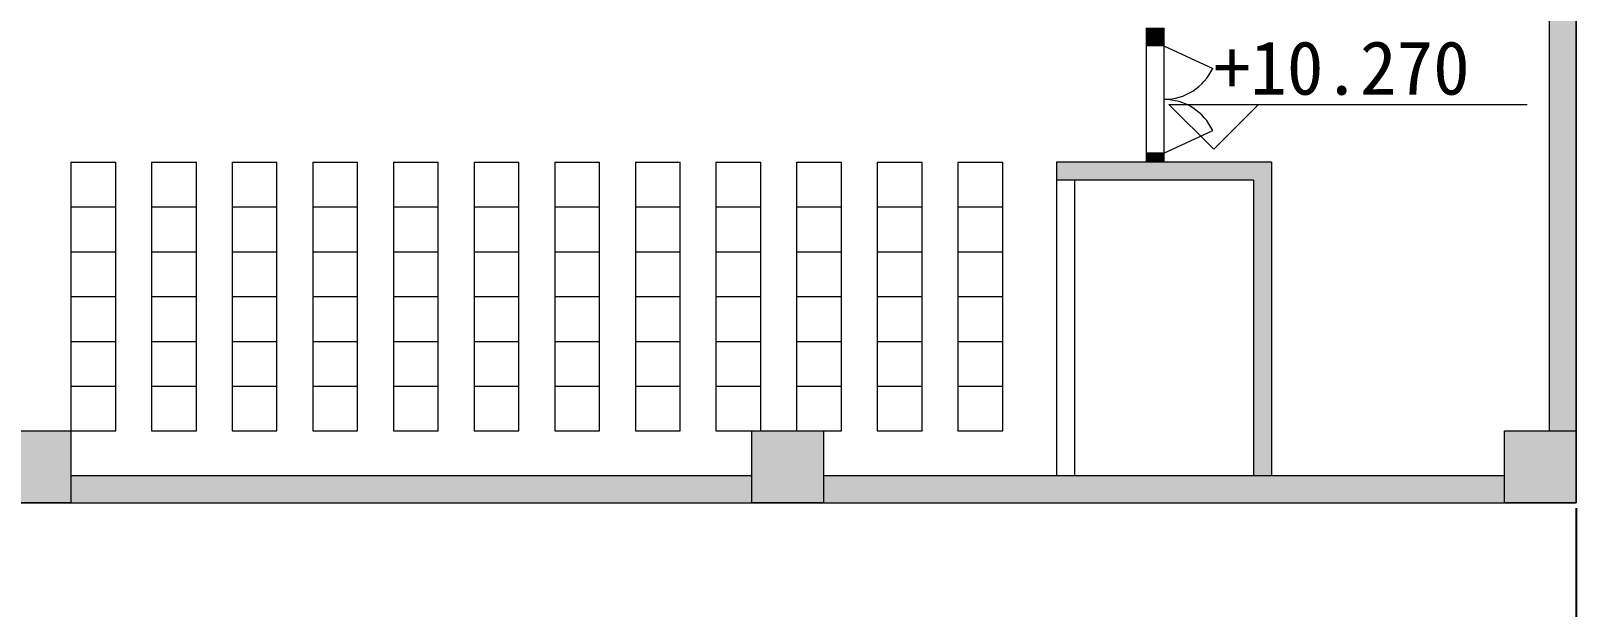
# Model space of a CAD drawing. Header units: metres. Extents: x -302 to 587, y -65 to 94.
# Drawn here: x 266.97 to 284.21, y -8.61 to -2.18 of the extents above; entities that cross this region are included whole.
import ezdxf

# ---------------------------------------------------------------- set-up
doc = ezdxf.new("R2010")
doc.units = ezdxf.units.M
doc.linetypes.add('ACAD_ISO03W100', pattern=[30, 12, -18])
doc.layers.get('0').update_dxf_attribs({"lineweight": 9})
for name, color, linetype, lineweight in [('fanghuo', 1, 'Continuous', 9), ('furniture', 3, 'Continuous', 5), ('glass', 5, 'Continuous', 5), ('hatch', 212, 'ACAD_ISO03W100', 5), ('PUB_TEXT', 7, 'Continuous', 9), ('zhuwang', 2, 'Continuous', 13)]:
    doc.layers.add(name, color=color, linetype=linetype, lineweight=lineweight)
doc.styles.add('mystyle', font='', dxfattribs={"height": 1})
doc.styles.get('mystyle').set_extended_font_data('SimSun')
doc.dimstyles.new('myyyy', dxfattribs={"dimtxt": 1, "dimasz": 0.18, "dimexe": 0.18, "dimexo": 0.0625, "dimgap": 0.09, "dimtad": 0, "dimtoh": 1, "dimdec": 3, "dimrnd": 0.001, "dimzin": 0, "dimdsep": 46, "dimtxsty": 'Standard', "dimcen": 0.09, "dimadec": 0, "dimazin": 0, "dimtfac": 1, "dimtdec": 3, "dimtofl": 0, "dimtmove": 0, "dimatfit": 3, "dimfxl": 1, "dimtolj": 1, "dimtzin": 0, "dimarcsym": 0})

# ---------------------------------------------------------------- blocks, each defined once
blk = doc.blocks.new('*D94')
at = {"layer": 'Defpoints', "color": 0, "ltscale": 3, "transparency": 16777216}
for p in [(216.214, -2.674), (284.214, -7.44), (284.214, -47.631)]:
    blk.add_point(p, dxfattribs=at)
at = {"layer": 'PUB_TEXT', "color": 0, "lineweight": -2, "ltscale": 3, "transparency": 16777216}
for p, q in [((216.214, -2.737), (216.214, -47.811)), ((284.214, -7.503), (284.214, -47.811)), ((216.394, -47.631), (247.874, -47.631)), ((284.034, -47.631), (252.554, -47.631))]:
    blk.add_line(p, q, dxfattribs=at)
at = {"layer": 'PUB_TEXT', "color": 0, "ltscale": 3, "transparency": 16777216}
for points in [[(216.394, -47.601), (216.394, -47.661), (216.214, -47.631)], [(284.034, -47.601), (284.034, -47.661), (284.214, -47.631)]]:
    blk.add_solid(points, dxfattribs=at)
at = {"layer": 'PUB_TEXT', "color": 0, "ltscale": 3, "transparency": 16777216, "insert": (250.214, -47.631), "char_height": 1, "attachment_point": 5}
blk.add_mtext('\\A1;68.000', dxfattribs=at)

msp = doc.modelspace()

# ---------------------------------------------------------------- hatches: boundary and pattern name
at = {"layer": 'hatch', "ltscale": 0.05}
h = msp.add_hatch(color=256, dxfattribs=at)
h.dxf.hatch_style = 1
h.paths.add_polyline_path([(284.2136, 0.9598), (283.9136, 0.9598), (283.9136, -6.6402), (284.2136, -6.6402)])
h = msp.add_hatch(color=256, dxfattribs=at)
h.dxf.hatch_style = 1
h.paths.add_polyline_path([(279.6136, -2.1402), (279.4136, -2.1402), (279.4136, -2.3402), (279.6136, -2.3402)])
h = msp.add_hatch(color=256, dxfattribs=at)
h.dxf.hatch_style = 1
h.paths.add_polyline_path([(279.6136, -3.5402), (279.4136, -3.5402), (279.4136, -3.6402), (279.6136, -3.6402)])
h = msp.add_hatch(color=256, dxfattribs=at)
h.dxf.hatch_style = 1
h.paths.add_polyline_path([(280.8136, -3.6402), (278.4136, -3.6402), (278.4136, -3.8402), (278.6136, -3.8402), (280.6136, -3.8402), (280.6136, -7.1402), (280.8136, -7.1402)])
h = msp.add_hatch(color=256, dxfattribs=at)
h.dxf.hatch_style = 1
h.paths.add_polyline_path([(267.4136, -6.6402), (266.6136, -6.6402), (266.6136, -7.4402), (267.4136, -7.4402)])
h = msp.add_hatch(color=256, dxfattribs=at)
h.dxf.hatch_style = 1
h.paths.add_polyline_path([(275.8136, -6.6402), (275.0136, -6.6402), (275.0136, -7.4402), (275.8136, -7.4402)])
h = msp.add_hatch(color=256, dxfattribs=at)
h.dxf.hatch_style = 1
h.paths.add_polyline_path([(284.2136, -6.6402), (283.4136, -6.6402), (283.4136, -7.4402), (284.2136, -7.4402)])
h = msp.add_hatch(color=256, dxfattribs=at)
h.dxf.hatch_style = 1
h.paths.add_polyline_path([(275.0136, -7.1402), (267.4136, -7.1402), (267.4136, -7.4402), (275.0136, -7.4402)])
h = msp.add_hatch(color=256, dxfattribs=at)
h.dxf.hatch_style = 1
h.paths.add_polyline_path([(283.4136, -7.1402), (277.6136, -7.1402), (277.3136, -7.1402), (275.8136, -7.1402), (275.8136, -7.4402), (277.3136, -7.4402), (277.6136, -7.4402), (283.4136, -7.4402)])

# ---------------------------------------------------------------- linework, layer by layer
for p, q in [((283.9136, 0.9598), (283.9136, -6.6402)), ((284.2136, 0.9598), (284.2136, -6.6402)), ((275.0136, -7.1402), (267.4136, -7.1402)), ((277.3136, -7.1402), (275.8136, -7.1402)), ((277.6136, -7.1402), (277.3136, -7.1402)), ((283.4136, -7.1402), (277.6136, -7.1402)), ((267.4136, -7.4402), (275.0136, -7.4402)), ((275.8136, -7.4402), (277.3136, -7.4402)), ((277.3136, -7.4402), (277.6136, -7.4402)), ((277.6136, -7.4402), (283.4136, -7.4402))]:
    msp.add_line(p, q)
at = {"ltscale": 0.05}
for p, q in [((279.4136, -2.1402), (279.4136, -3.6402)), ((279.6136, -2.1402), (279.6136, -3.6402)), ((279.6136, -2.3402), (279.4136, -2.3402)), ((279.6136, -3.5402), (279.4136, -3.5402)), ((280.8136, -3.6402), (278.4136, -3.6402)), ((278.4136, -3.6402), (278.4136, -7.1402)), ((280.8136, -3.6402), (280.8136, -7.1402)), ((278.6136, -3.8402), (278.4136, -3.8402)), ((280.6136, -3.8402), (278.6136, -3.8402)), ((278.6136, -3.8402), (278.6136, -7.1402)), ((280.6136, -3.8402), (280.6136, -7.1402))]:
    msp.add_line(p, q, dxfattribs=at)
at = {"ltscale": 3}
for p, q in [((279.669, -2.9967), (283.669, -2.9967)), ((280.169, -3.4967), (279.669, -2.9967)), ((280.669, -2.9967), (280.169, -3.4967))]:
    msp.add_line(p, q, dxfattribs=at)
at = {"layer": 'fanghuo', "ltscale": 3}
msp.add_lwpolyline([(266.6136, 68.9598), (266.6136, 42.9598), (258.2136, 42.9598), (258.2136, -7.4402), (284.2136, -7.4402), (284.2136, 68.9598), (266.6136, 68.9598)], dxfattribs=at)
at = {"layer": 'furniture'}
for p, q in [((267.4136, -3.6402), (267.4136, -4.1402)), ((267.4136, -3.6402), (267.9136, -3.6402)), ((267.9136, -4.1402), (267.9136, -3.6402)), ((268.3136, -3.6402), (268.8136, -3.6402)), ((268.3136, -3.6402), (268.3136, -4.1402)), ((268.8136, -4.1402), (268.8136, -3.6402)), ((269.2136, -3.6402), (269.7136, -3.6402)), ((269.2136, -3.6402), (269.2136, -4.1402)), ((269.7136, -4.1402), (269.7136, -3.6402)), ((270.1136, -3.6402), (270.6136, -3.6402)), ((270.1136, -3.6402), (270.1136, -4.1402)), ((270.6136, -4.1402), (270.6136, -3.6402)), ((271.0136, -3.6402), (271.5136, -3.6402)), ((271.0136, -3.6402), (271.0136, -4.1402)), ((271.5136, -4.1402), (271.5136, -3.6402)), ((271.9136, -3.6402), (272.4136, -3.6402)), ((271.9136, -3.6402), (271.9136, -4.1402)), ((272.4136, -4.1402), (272.4136, -3.6402)), ((272.8136, -3.6402), (273.3136, -3.6402)), ((272.8136, -3.6402), (272.8136, -4.1402)), ((273.3136, -4.1402), (273.3136, -3.6402)), ((273.7136, -3.6402), (274.2136, -3.6402)), ((273.7136, -3.6402), (273.7136, -4.1402)), ((274.2136, -4.1402), (274.2136, -3.6402)), ((274.6136, -3.6402), (275.1136, -3.6402)), ((274.6136, -3.6402), (274.6136, -4.1402)), ((275.1136, -4.1402), (275.1136, -3.6402)), ((275.5136, -3.6402), (276.0136, -3.6402)), ((275.5136, -3.6402), (275.5136, -4.1402)), ((276.0136, -4.1402), (276.0136, -3.6402)), ((276.4136, -3.6402), (276.9136, -3.6402)), ((276.4136, -3.6402), (276.4136, -4.1402)), ((276.9136, -4.1402), (276.9136, -3.6402)), ((277.3136, -3.6402), (277.8136, -3.6402)), ((277.3136, -3.6402), (277.3136, -4.1402)), ((277.8136, -4.1402), (277.8136, -3.6402)), ((267.4136, -4.1402), (267.9136, -4.1402)), ((267.4136, -4.1402), (267.4136, -4.6402)), ((267.9136, -4.6402), (267.9136, -4.1402)), ((268.3136, -4.1402), (268.8136, -4.1402)), ((268.3136, -4.1402), (268.3136, -4.6402)), ((268.8136, -4.6402), (268.8136, -4.1402)), ((269.2136, -4.1402), (269.7136, -4.1402)), ((269.2136, -4.1402), (269.2136, -4.6402)), ((269.7136, -4.6402), (269.7136, -4.1402)), ((270.1136, -4.1402), (270.6136, -4.1402)), ((270.1136, -4.1402), (270.1136, -4.6402)), ((270.6136, -4.6402), (270.6136, -4.1402)), ((271.0136, -4.1402), (271.5136, -4.1402)), ((271.0136, -4.1402), (271.0136, -4.6402)), ((271.5136, -4.6402), (271.5136, -4.1402)), ((271.9136, -4.1402), (272.4136, -4.1402)), ((271.9136, -4.1402), (271.9136, -4.6402)), ((272.4136, -4.6402), (272.4136, -4.1402)), ((272.8136, -4.1402), (273.3136, -4.1402)), ((272.8136, -4.1402), (272.8136, -4.6402)), ((273.3136, -4.6402), (273.3136, -4.1402)), ((273.7136, -4.1402), (274.2136, -4.1402)), ((273.7136, -4.1402), (273.7136, -4.6402)), ((274.2136, -4.6402), (274.2136, -4.1402)), ((274.6136, -4.1402), (275.1136, -4.1402)), ((274.6136, -4.1402), (274.6136, -4.6402)), ((275.1136, -4.6402), (275.1136, -4.1402)), ((275.5136, -4.1402), (276.0136, -4.1402)), ((275.5136, -4.1402), (275.5136, -4.6402)), ((276.0136, -4.6402), (276.0136, -4.1402)), ((276.4136, -4.1402), (276.9136, -4.1402)), ((276.4136, -4.1402), (276.4136, -4.6402)), ((276.9136, -4.6402), (276.9136, -4.1402)), ((277.3136, -4.1402), (277.8136, -4.1402)), ((277.3136, -4.1402), (277.3136, -4.6402)), ((277.8136, -4.6402), (277.8136, -4.1402)), ((267.4136, -4.6402), (267.4136, -5.1402)), ((267.4136, -4.6402), (267.9136, -4.6402)), ((267.9136, -5.1402), (267.9136, -4.6402)), ((268.3136, -4.6402), (268.8136, -4.6402)), ((268.3136, -4.6402), (268.3136, -5.1402)), ((268.8136, -5.1402), (268.8136, -4.6402)), ((269.2136, -4.6402), (269.7136, -4.6402)), ((269.2136, -4.6402), (269.2136, -5.1402)), ((269.7136, -5.1402), (269.7136, -4.6402)), ((270.1136, -4.6402), (270.6136, -4.6402)), ((270.1136, -4.6402), (270.1136, -5.1402)), ((270.6136, -5.1402), (270.6136, -4.6402)), ((271.0136, -4.6402), (271.5136, -4.6402)), ((271.0136, -4.6402), (271.0136, -5.1402)), ((271.5136, -5.1402), (271.5136, -4.6402)), ((271.9136, -4.6402), (272.4136, -4.6402)), ((271.9136, -4.6402), (271.9136, -5.1402)), ((272.4136, -5.1402), (272.4136, -4.6402)), ((272.8136, -4.6402), (273.3136, -4.6402)), ((272.8136, -4.6402), (272.8136, -5.1402)), ((273.3136, -5.1402), (273.3136, -4.6402)), ((273.7136, -4.6402), (274.2136, -4.6402)), ((273.7136, -4.6402), (273.7136, -5.1402)), ((274.2136, -5.1402), (274.2136, -4.6402)), ((274.6136, -4.6402), (275.1136, -4.6402)), ((274.6136, -4.6402), (274.6136, -5.1402)), ((275.1136, -5.1402), (275.1136, -4.6402)), ((275.5136, -4.6402), (276.0136, -4.6402)), ((275.5136, -4.6402), (275.5136, -5.1402)), ((276.0136, -5.1402), (276.0136, -4.6402)), ((276.4136, -4.6402), (276.9136, -4.6402)), ((276.4136, -4.6402), (276.4136, -5.1402)), ((276.9136, -5.1402), (276.9136, -4.6402)), ((277.3136, -4.6402), (277.8136, -4.6402)), ((277.3136, -4.6402), (277.3136, -5.1402)), ((277.8136, -5.1402), (277.8136, -4.6402)), ((267.4136, -5.1402), (267.9136, -5.1402)), ((267.4136, -5.1402), (267.4136, -5.6402)), ((267.9136, -5.6402), (267.9136, -5.1402)), ((268.3136, -5.1402), (268.8136, -5.1402)), ((268.3136, -5.1402), (268.3136, -5.6402)), ((268.8136, -5.6402), (268.8136, -5.1402)), ((269.2136, -5.1402), (269.7136, -5.1402)), ((269.2136, -5.1402), (269.2136, -5.6402)), ((269.7136, -5.6402), (269.7136, -5.1402)), ((270.1136, -5.1402), (270.6136, -5.1402)), ((270.1136, -5.1402), (270.1136, -5.6402)), ((270.6136, -5.6402), (270.6136, -5.1402)), ((271.0136, -5.1402), (271.5136, -5.1402)), ((271.0136, -5.1402), (271.0136, -5.6402)), ((271.5136, -5.6402), (271.5136, -5.1402)), ((271.9136, -5.1402), (272.4136, -5.1402)), ((271.9136, -5.1402), (271.9136, -5.6402)), ((272.4136, -5.6402), (272.4136, -5.1402)), ((272.8136, -5.1402), (273.3136, -5.1402)), ((272.8136, -5.1402), (272.8136, -5.6402)), ((273.3136, -5.6402), (273.3136, -5.1402)), ((273.7136, -5.1402), (274.2136, -5.1402)), ((273.7136, -5.1402), (273.7136, -5.6402)), ((274.2136, -5.6402), (274.2136, -5.1402)), ((274.6136, -5.1402), (275.1136, -5.1402)), ((274.6136, -5.1402), (274.6136, -5.6402)), ((275.1136, -5.6402), (275.1136, -5.1402)), ((275.5136, -5.1402), (276.0136, -5.1402)), ((275.5136, -5.1402), (275.5136, -5.6402)), ((276.0136, -5.6402), (276.0136, -5.1402)), ((276.4136, -5.1402), (276.9136, -5.1402)), ((276.4136, -5.1402), (276.4136, -5.6402)), ((276.9136, -5.6402), (276.9136, -5.1402)), ((277.3136, -5.1402), (277.8136, -5.1402)), ((277.3136, -5.1402), (277.3136, -5.6402)), ((277.8136, -5.6402), (277.8136, -5.1402)), ((267.4136, -5.6402), (267.4136, -6.1402)), ((267.4136, -5.6402), (267.9136, -5.6402)), ((267.9136, -6.1402), (267.9136, -5.6402)), ((268.3136, -5.6402), (268.8136, -5.6402)), ((268.3136, -5.6402), (268.3136, -6.1402)), ((268.8136, -6.1402), (268.8136, -5.6402)), ((269.2136, -5.6402), (269.7136, -5.6402)), ((269.2136, -5.6402), (269.2136, -6.1402)), ((269.7136, -6.1402), (269.7136, -5.6402)), ((270.1136, -5.6402), (270.6136, -5.6402)), ((270.1136, -5.6402), (270.1136, -6.1402)), ((270.6136, -6.1402), (270.6136, -5.6402)), ((271.0136, -5.6402), (271.5136, -5.6402)), ((271.0136, -5.6402), (271.0136, -6.1402)), ((271.5136, -6.1402), (271.5136, -5.6402)), ((271.9136, -5.6402), (272.4136, -5.6402)), ((271.9136, -5.6402), (271.9136, -6.1402)), ((272.4136, -6.1402), (272.4136, -5.6402)), ((272.8136, -5.6402), (273.3136, -5.6402)), ((272.8136, -5.6402), (272.8136, -6.1402)), ((273.3136, -6.1402), (273.3136, -5.6402)), ((273.7136, -5.6402), (274.2136, -5.6402)), ((273.7136, -5.6402), (273.7136, -6.1402)), ((274.2136, -6.1402), (274.2136, -5.6402)), ((274.6136, -5.6402), (275.1136, -5.6402)), ((274.6136, -5.6402), (274.6136, -6.1402)), ((275.1136, -6.1402), (275.1136, -5.6402)), ((275.5136, -5.6402), (276.0136, -5.6402)), ((275.5136, -5.6402), (275.5136, -6.1402)), ((276.0136, -6.1402), (276.0136, -5.6402)), ((276.4136, -5.6402), (276.9136, -5.6402)), ((276.4136, -5.6402), (276.4136, -6.1402)), ((276.9136, -6.1402), (276.9136, -5.6402)), ((277.3136, -5.6402), (277.3136, -6.1402)), ((277.3136, -5.6402), (277.8136, -5.6402)), ((277.8136, -6.1402), (277.8136, -5.6402)), ((267.4136, -6.1402), (267.9136, -6.1402)), ((267.4136, -6.1402), (267.4136, -6.6402)), ((267.9136, -6.6402), (267.9136, -6.1402)), ((268.3136, -6.1402), (268.8136, -6.1402)), ((268.3136, -6.1402), (268.3136, -6.6402)), ((268.8136, -6.6402), (268.8136, -6.1402)), ((269.2136, -6.1402), (269.7136, -6.1402)), ((269.2136, -6.1402), (269.2136, -6.6402)), ((269.7136, -6.6402), (269.7136, -6.1402)), ((270.1136, -6.1402), (270.6136, -6.1402)), ((270.1136, -6.1402), (270.1136, -6.6402)), ((270.6136, -6.6402), (270.6136, -6.1402)), ((271.0136, -6.1402), (271.5136, -6.1402)), ((271.0136, -6.1402), (271.0136, -6.6402)), ((271.5136, -6.6402), (271.5136, -6.1402)), ((271.9136, -6.1402), (272.4136, -6.1402)), ((271.9136, -6.1402), (271.9136, -6.6402)), ((272.4136, -6.6402), (272.4136, -6.1402)), ((272.8136, -6.1402), (273.3136, -6.1402)), ((272.8136, -6.1402), (272.8136, -6.6402)), ((273.3136, -6.6402), (273.3136, -6.1402)), ((273.7136, -6.1402), (274.2136, -6.1402)), ((273.7136, -6.1402), (273.7136, -6.6402)), ((274.2136, -6.6402), (274.2136, -6.1402)), ((274.6136, -6.1402), (275.1136, -6.1402)), ((274.6136, -6.1402), (274.6136, -6.6402)), ((275.1136, -6.6402), (275.1136, -6.1402)), ((275.5136, -6.1402), (276.0136, -6.1402)), ((275.5136, -6.1402), (275.5136, -6.6402)), ((276.0136, -6.6402), (276.0136, -6.1402)), ((276.4136, -6.1402), (276.9136, -6.1402)), ((276.4136, -6.1402), (276.4136, -6.6402)), ((276.9136, -6.6402), (276.9136, -6.1402)), ((277.3136, -6.1402), (277.8136, -6.1402)), ((277.3136, -6.1402), (277.3136, -6.6402)), ((277.8136, -6.6402), (277.8136, -6.1402)), ((267.4136, -6.6402), (267.9136, -6.6402)), ((268.3136, -6.6402), (268.8136, -6.6402)), ((269.2136, -6.6402), (269.7136, -6.6402)), ((270.1136, -6.6402), (270.6136, -6.6402)), ((271.0136, -6.6402), (271.5136, -6.6402)), ((271.9136, -6.6402), (272.4136, -6.6402)), ((272.8136, -6.6402), (273.3136, -6.6402)), ((273.7136, -6.6402), (274.2136, -6.6402)), ((274.6136, -6.6402), (275.1136, -6.6402)), ((275.5136, -6.6402), (276.0136, -6.6402)), ((276.4136, -6.6402), (276.9136, -6.6402)), ((277.3136, -6.6402), (277.8136, -6.6402))]:
    msp.add_line(p, q, dxfattribs=at)
at = {"layer": 'glass', "ltscale": 0.05}
for p, q in [((279.6136, -2.3402), (280.1577, -2.5932)), ((279.6136, -3.5402), (280.1577, -3.2872))]:
    msp.add_line(p, q, dxfattribs=at)
for centre, start, end in [((279.6136, -2.3402), 270, 335.06204), ((279.6136, -3.5402), 24.93796, 90)]:
    msp.add_arc(centre, 0.6, start, end, dxfattribs=at)
at = {"layer": 'zhuwang'}
for points in [[(266.6136, -6.6402), (267.4136, -6.6402), (267.4136, -7.4402), (266.6136, -7.4402)], [(275.0136, -6.6402), (275.8136, -6.6402), (275.8136, -7.4402), (275.0136, -7.4402)], [(283.4136, -6.6402), (284.2136, -6.6402), (284.2136, -7.4402), (283.4136, -7.4402)]]:
    msp.add_lwpolyline(points, close=True, dxfattribs=at)

# ---------------------------------------------------------------- texts
at = {"ltscale": 3, "insert": (280.169, -2.8967), "char_height": 0.6, "attachment_point": 7, "style": 'mystyle'}
msp.add_mtext_dynamic_manual_height_columns('+{\\fSimSun|b0|i0|c134|p2;10.270}', width=4.15909, gutter_width=5, heights=[0], dxfattribs=at)

# ---------------------------------------------------------------- dimensions: what is measured, and where the dimension line sits
at = {"layer": 'PUB_TEXT', "ltscale": 3}
dim = msp.add_linear_dim(base=(284.2136, -47.6309), p1=(216.2136, -2.6742), p2=(284.2136, -7.4402), dimstyle='myyyy', dxfattribs=at)
dim.commit()
dim.dimension.update_dxf_attribs({"geometry": '*D94', "text_midpoint": (250.2136, -47.6309)})

doc.saveas('drawing.dxf')
